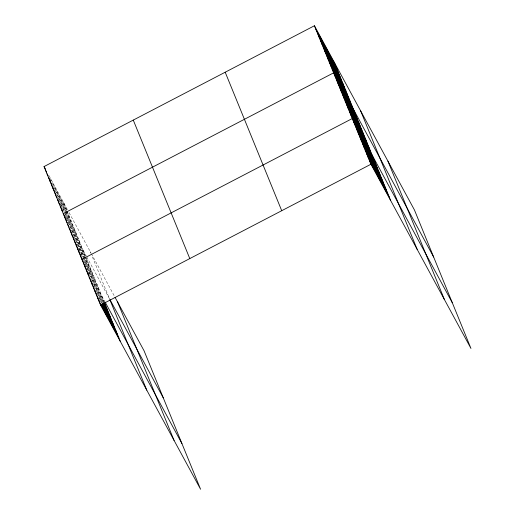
<?xml version="1.0" encoding="UTF-8"?>
<svg xmlns="http://www.w3.org/2000/svg" width="515" height="515" viewBox="0 0 515 515"><rect width="100%" height="100%" fill="white"/><g stroke="black" fill="none" stroke-linecap="round" stroke-linejoin="round"><path stroke-width="0.39" stroke-dasharray="2.58 1.93" d="M48.977 175.634L67.542 209.83M69.055 212.624L90.968 252.974M91.322 253.625L114.723 296.73M50.077 178.557L65.238 206.483M52.691 184.273L66.712 210.107M54.165 187.898L66.293 210.236M66.673 210.931L68.192 213.725M55.266 190.82L69.667 217.349M56.747 194.445L65.843 211.195M66.223 211.897L71.147 220.967M57.847 197.367L65.424 211.33M65.804 212.026L72.628 224.592M58.562 199.595L74.102 228.216M60.422 203.914L64.214 210.893M65.727 213.686L75.583 231.834M60.384 204.745L61.523 206.837M63.036 209.631L64.175 211.723M64.555 212.425L77.063 235.458M64.896 213.95L78.538 239.082M65.617 216.178L80.018 242.7M66.332 218.405L81.492 246.325M68.192 222.725L86.378 256.219M86.758 256.921L109.476 298.752L91.734 255.292M69.628 226.24L84.409 253.464M71.443 230.45L85.464 256.277M72.873 233.965L85.001 256.303M85.381 257.004L87.28 260.493M73.928 236.784L88.715 264.008M75.364 240.299L90.144 267.523M77.179 244.516L91.58 271.038M78.615 248.03L93.015 274.553M78.531 248.751L83.082 257.127M83.462 257.828L94.451 278.074M81.106 254.365L82.619 257.152M82.999 257.854L95.887 281.589M83.675 259.972L97.322 285.104M84.351 262.09L98.758 288.619M85.027 264.208L100.193 292.134M86.842 268.424L105.034 301.925M88.277 271.939L103.058 299.164M89.333 274.759L104.114 301.983M91.908 280.366L103.657 302.009M93.337 283.881L103.193 302.035M94.02 286.005L102.736 302.06M96.588 291.612L102.273 302.08M97.264 293.73L102.195 302.807M99.08 297.947L101.732 302.833M99.756 300.065L101.648 303.554M90.254 251.668L90.846 253.116M63.757 202.859L85.554 256.277M86.417 258.382L104.21 301.977"/><path stroke-width="0.77" d="M115.077 297.38L144.058 350.76L200.58 489.25L100.567 305.054L44.045 166.564L314.42 25.75L414.433 209.946L470.955 348.436L370.942 164.24L314.42 25.75M100.567 305.054L370.942 164.24M315.901 29.374L335.606 65.669M317.375 32.992L337.087 69.293M318.856 36.617L338.561 72.918M320.336 40.241L340.042 76.535M321.811 43.859L341.522 80.16M323.291 47.483L342.996 83.784M324.765 51.107L344.477 87.402M326.246 54.725L345.958 91.026M327.727 58.35L347.432 94.651M329.201 61.974L348.913 98.268M330.681 65.592L350.387 101.893M332.162 69.216L351.867 105.517M433.649 257.036L333.636 72.834L63.268 213.648L65.16 217.137M335.072 76.355L354.784 112.65M336.507 79.87L356.213 116.165M337.943 83.385L357.648 119.68M339.379 86.9L359.084 123.201M340.814 90.415L360.519 126.716M342.243 93.93L361.955 130.231M343.679 97.444L363.39 133.745M345.114 100.959L364.826 137.26M346.55 104.474L366.262 140.775M347.986 107.989L367.691 144.29M349.421 111.51L369.126 147.805M350.857 115.025L370.562 151.32M452.299 302.736L352.292 118.54L81.917 259.348L83.81 262.843M353.721 122.055L373.433 158.356M355.157 125.57L374.869 161.871M356.592 129.085L376.304 165.386M358.028 132.6L377.74 168.901M359.464 136.115L379.169 172.416M360.899 139.629L380.604 175.93M362.335 143.151L382.04 179.445M363.77 146.666L383.475 182.96M365.199 150.18L384.911 186.475M366.635 153.695L386.347 189.996M368.071 157.21L387.782 193.511M369.506 160.725L389.218 197.026M44.045 166.564L45.565 169.351M45.526 170.182L46.665 172.274M47.007 173.806L48.14 175.898M48.481 177.424L50.38 180.92M49.961 181.048L51.854 184.537M51.436 184.673L53.335 188.162M52.916 188.29L54.815 191.786M54.397 191.915L55.91 194.709M55.871 195.539L57.011 197.631M57.352 199.157L58.491 201.256M58.832 202.781L59.965 204.873M60.307 206.406L62.206 209.895M61.787 210.023L62.547 211.42M109.83 299.408L163.274 397.844M64.697 217.163L66.216 219.957M66.132 220.678L67.272 222.776M67.568 224.192L68.707 226.291M69.004 227.707L70.896 231.203M70.439 231.229L71.952 234.016M71.875 234.743L73.388 237.531M73.31 238.258L74.443 240.351M74.739 241.773L76.638 245.262M76.175 245.288L77.694 248.082M77.611 248.803L79.13 251.597M79.046 252.318L80.565 255.112M80.482 255.833L81.994 258.627M105.408 302.62L181.93 443.55M83.353 262.862L85.245 266.358M84.788 266.384L86.301 269.171M86.217 269.899L88.496 274.083M104.416 303.406L105.929 306.193M87.653 273.414L88.792 275.506M103.573 302.73L107.365 309.708M89.089 276.928L90.988 280.418M103.116 302.756L108.8 313.229M90.524 280.443L92.417 283.932M103.032 303.477L110.236 316.744M91.96 283.958L93.472 286.752M102.569 303.502L111.671 320.259M93.395 287.473L95.668 291.664M102.112 303.528L113.1 323.774M94.831 290.988L96.723 294.477M102.028 304.256L114.536 327.289M96.266 294.503L98.159 297.998M101.571 304.275L115.972 330.804M97.695 298.018L99.215 300.812M101.107 304.301L117.407 334.319M99.131 301.539L118.843 337.834M387.93 161.144L444.451 299.633M360.629 110.854L417.15 249.344M334.132 62.051L390.647 200.541M225.197 72.216L281.718 210.706M133.269 120.092L189.79 258.582M117.562 301.951L174.076 440.441M110.049 300.161L146.775 390.158M104.493 302.678L120.278 341.348"/></g></svg>
